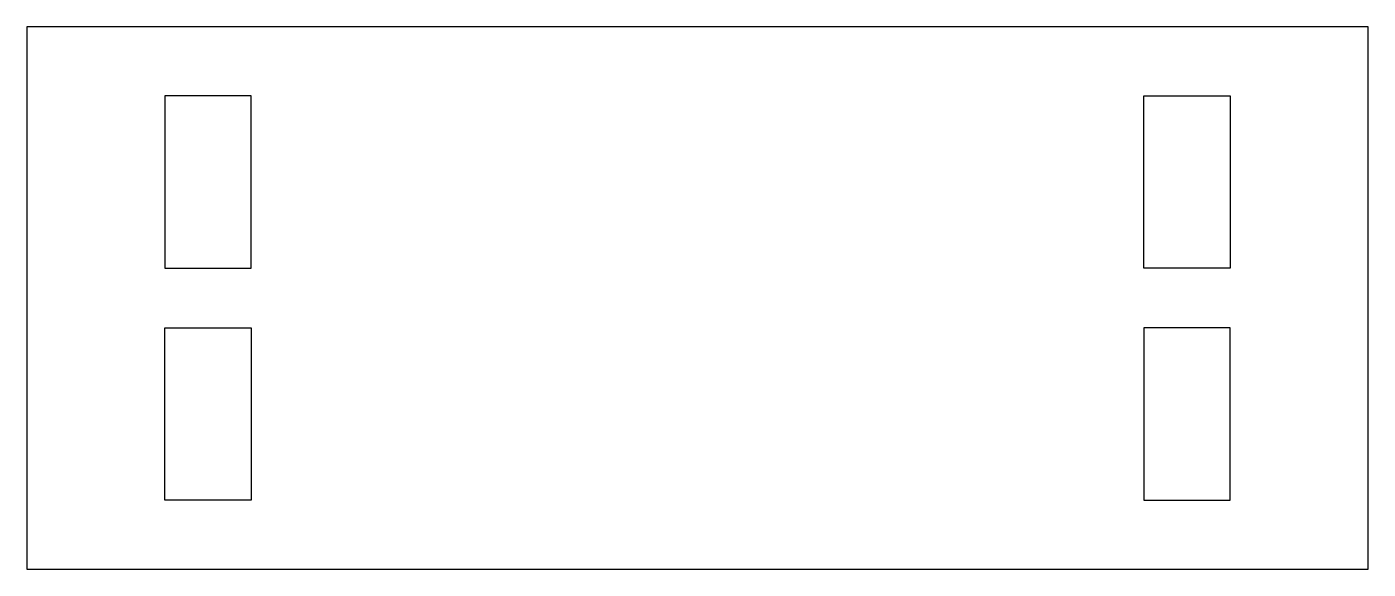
# Model space of a CAD drawing. Header units: inches. Extents: x 0.96 to 4.02, y 1.36 to 2.6.
import ezdxf

# ---------------------------------------------------------------- set-up
doc = ezdxf.new("R2010")
doc.units = ezdxf.units.IN
doc.layers.get('0').update_dxf_attribs({"linetype": 'CONTINUOUS'})

msp = doc.modelspace()

# ---------------------------------------------------------------- linework, layer by layer
at = {"color": 0, "linetype": 'CONTINUOUS'}
for p, q in [((4.0245, 2.5999), (0.9625, 2.5999)), ((0.9625, 2.5999), (0.9625, 1.3617)), ((4.0245, 1.3617), (4.0245, 2.5999)), ((1.2774, 2.4424), (1.2774, 2.0487)), ((1.4743, 2.4424), (1.2774, 2.4424)), ((1.4743, 2.0487), (1.4743, 2.4424)), ((3.5127, 2.0487), (3.5127, 2.4424)), ((3.5127, 2.4424), (3.7095, 2.4424)), ((3.7095, 2.4424), (3.7095, 2.0487)), ((1.2774, 2.0487), (1.4743, 2.0487)), ((3.7095, 2.0487), (3.5127, 2.0487)), ((1.2774, 1.9128), (1.4743, 1.9128)), ((1.2774, 1.5191), (1.2774, 1.9128)), ((1.4743, 1.9128), (1.4743, 1.5191)), ((3.5127, 1.9128), (3.5127, 1.5191)), ((3.7095, 1.9128), (3.5127, 1.9128)), ((3.7095, 1.5191), (3.7095, 1.9128)), ((1.4743, 1.5191), (1.2774, 1.5191)), ((3.5127, 1.5191), (3.7095, 1.5191)), ((0.9625, 1.3617), (4.0245, 1.3617))]:
    msp.add_line(p, q, dxfattribs=at)

doc.saveas('drawing.dxf')
